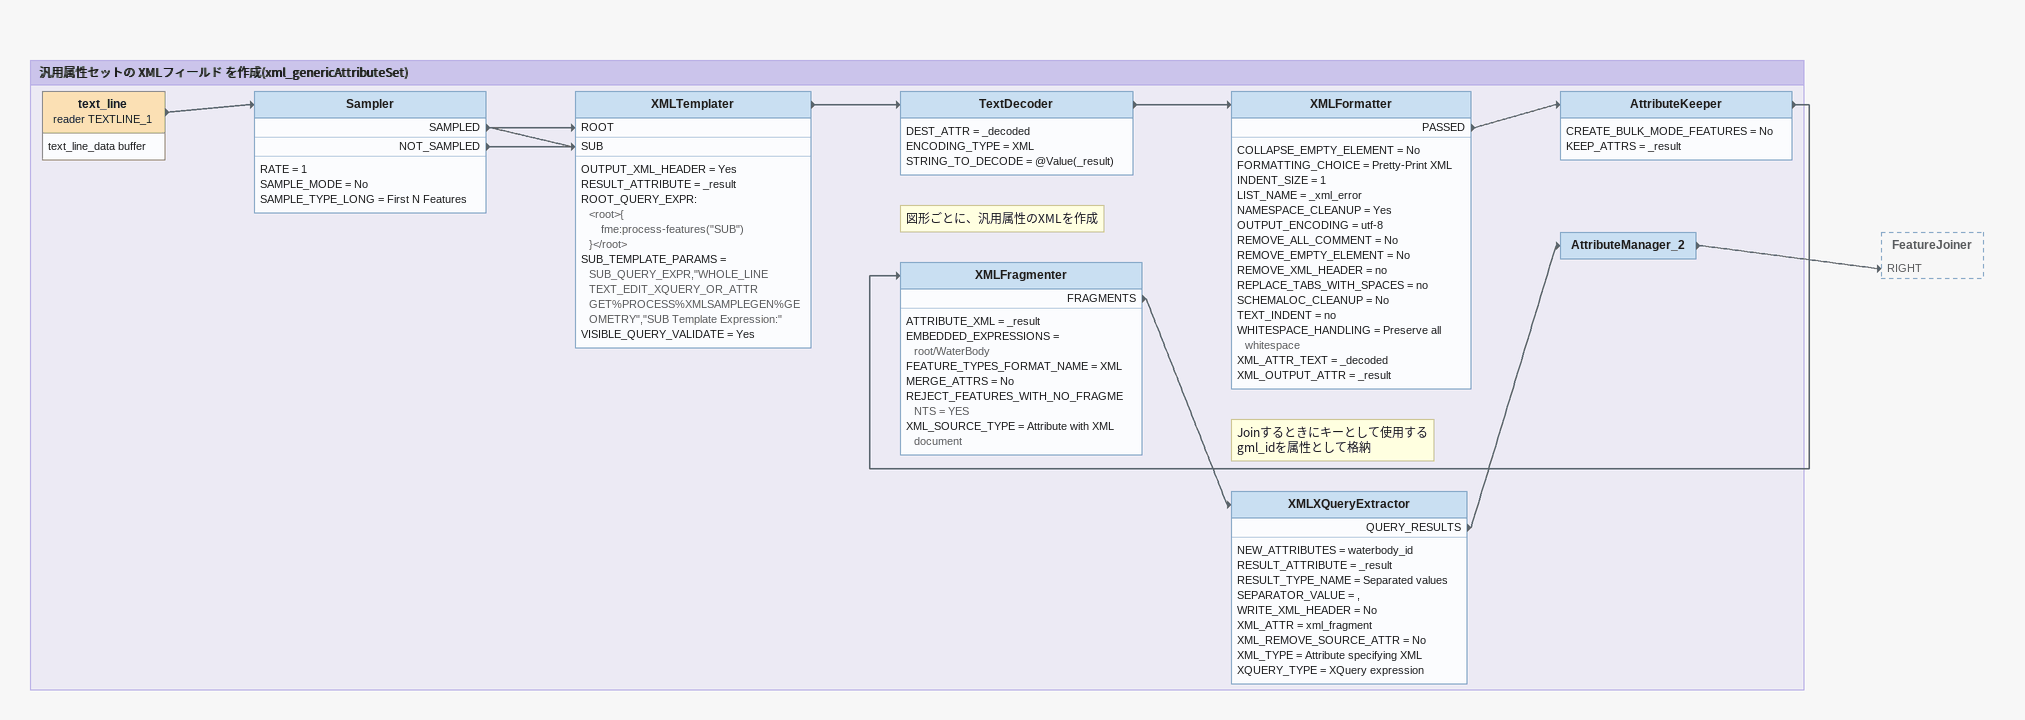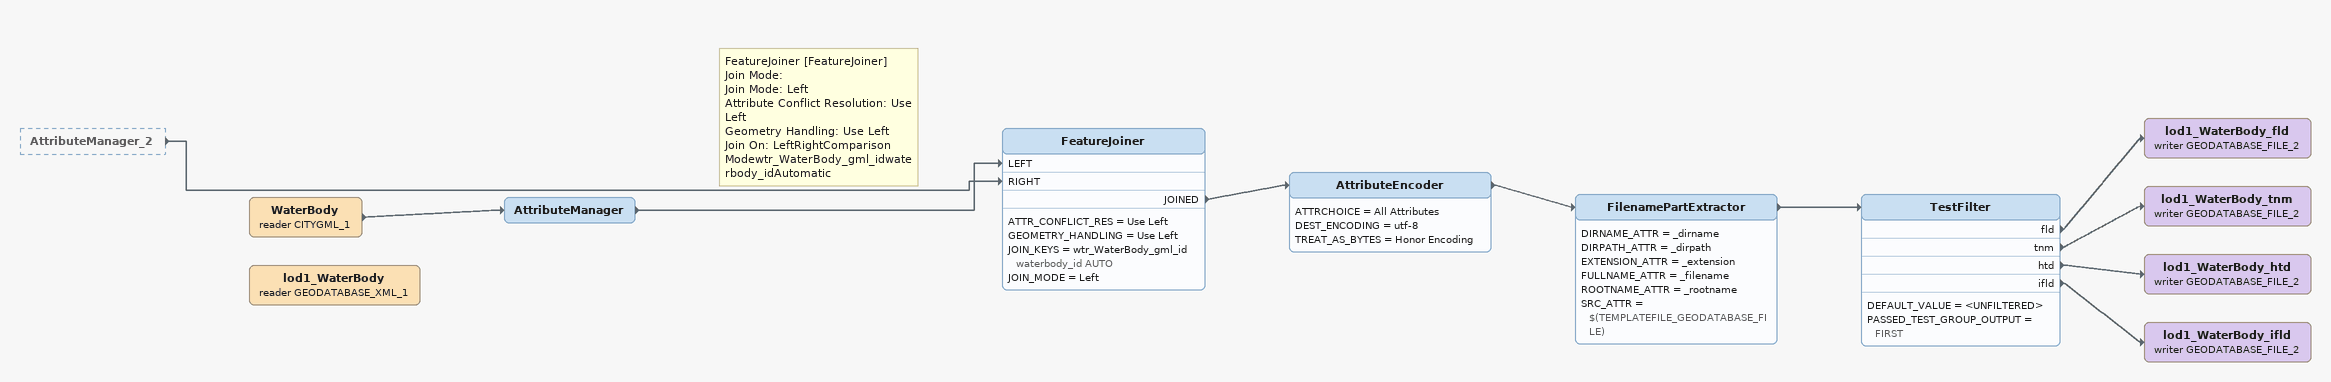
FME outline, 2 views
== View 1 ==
Bookmark: 汎用属性セットの XMLフィールド を作成(xml_genericAttributeSet)
text_line (reader TEXTLINE_1)
    attributes: text_line_data buffer
    -> Sampler
Sampler
    RATE = 1
    SAMPLE_MODE = No
    SAMPLE_TYPE_LONG = First N Features
    SAMPLED -> XMLTemplater [ROOT]
    SAMPLED -> XMLTemplater [SUB]
    NOT_SAMPLED -> XMLTemplater [SUB]
XMLTemplater
    OUTPUT_XML_HEADER = Yes
    RESULT_ATTRIBUTE = _result
    ROOT_QUERY_EXPR:
      <root>{
          fme:process-features("SUB")
      }</root>
    SUB_TEMPLATE_PARAMS = SUB_QUERY_EXPR,"WHOLE_LINE TEXT_EDIT_XQUERY_OR_ATTR GET%PROCESS%XMLSAMPLEGEN%GEOMETRY","SUB Template Expression:"
    VISIBLE_QUERY_VALIDATE = Yes
    -> TextDecoder
TextDecoder
    DEST_ATTR = _decoded
    ENCODING_TYPE = XML
    STRING_TO_DECODE = @Value(_result)
    -> XMLFormatter
XMLFormatter
    COLLAPSE_EMPTY_ELEMENT = No
    FORMATTING_CHOICE = Pretty-Print XML
    INDENT_SIZE = 1
    LIST_NAME = _xml_error
    NAMESPACE_CLEANUP = Yes
    OUTPUT_ENCODING = utf-8
    REMOVE_ALL_COMMENT = No
    REMOVE_EMPTY_ELEMENT = No
    REMOVE_XML_HEADER = no
    REPLACE_TABS_WITH_SPACES = no
    SCHEMALOC_CLEANUP = No
    TEXT_INDENT = no
    WHITESPACE_HANDLING = Preserve all whitespace
    XML_ATTR_TEXT = _decoded
    XML_OUTPUT_ATTR = _result
    PASSED -> AttributeKeeper
AttributeKeeper
    CREATE_BULK_MODE_FEATURES = No
    KEEP_ATTRS = _result
    -> XMLFragmenter
Note: 図形ごとに、汎用属性のXMLを作成
XMLFragmenter
    ATTRIBUTE_XML = _result
    EMBEDDED_EXPRESSIONS = root/WaterBody
    FEATURE_TYPES_FORMAT_NAME = XML
    MERGE_ATTRS = No
    REJECT_FEATURES_WITH_NO_FRAGMENTS = YES
    XML_SOURCE_TYPE = Attribute with XML document
    FRAGMENTS -> XMLXQueryExtractor
Note: Joinするときにキーとして使用するgml_idを属性として格納
XMLXQueryExtractor
    NEW_ATTRIBUTES = waterbody_id
    RESULT_ATTRIBUTE = _result
    RESULT_TYPE_NAME = Separated values
    SEPARATOR_VALUE = ,
    WRITE_XML_HEADER = No
    XML_ATTR = xml_fragment
    XML_REMOVE_SOURCE_ATTR = No
    XML_TYPE = Attribute specifying XML
    XQUERY_TYPE = XQuery expression
    QUERY_RESULTS -> AttributeManager_2
AttributeManager_2
    -> FeatureJoiner [RIGHT]

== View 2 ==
AttributeManager_2 [outside]
    -> FeatureJoiner [RIGHT]
WaterBody (reader CITYGML_1)
    -> AttributeManager
AttributeManager
    -> FeatureJoiner [LEFT]
lod1_WaterBody (reader GEODATABASE_XML_1)
Note: FeatureJoiner [FeatureJoiner] / Join Mode: / Join Mode: Left / Attribute Conflict Resolution: Use Left / Geometry Handling: Use Left / Join On: LeftRightComparison Modewtr_WaterBody_gml_idwaterbody_idAutomatic
FeatureJoiner
    ATTR_CONFLICT_RES = Use Left
    GEOMETRY_HANDLING = Use Left
    JOIN_KEYS = wtr_WaterBody_gml_id waterbody_id AUTO
    JOIN_MODE = Left
    JOINED -> AttributeEncoder
AttributeEncoder
    ATTRCHOICE = All Attributes
    DEST_ENCODING = utf-8
    TREAT_AS_BYTES = Honor Encoding
    -> FilenamePartExtractor
FilenamePartExtractor
    DIRNAME_ATTR = _dirname
    DIRPATH_ATTR = _dirpath
    EXTENSION_ATTR = _extension
    FULLNAME_ATTR = _filename
    ROOTNAME_ATTR = _rootname
    SRC_ATTR = $(TEMPLATEFILE_GEODATABASE_FILE)
    -> TestFilter
TestFilter
    DEFAULT_VALUE = <UNFILTERED>
    PASSED_TEST_GROUP_OUTPUT = FIRST
    fld -> lod1_WaterBody_fld (writer GEODATABASE_FILE_2)
    tnm -> lod1_WaterBody_tnm (writer GEODATABASE_FILE_2)
    htd -> lod1_WaterBody_htd (writer GEODATABASE_FILE_2)
    ifld -> lod1_WaterBody_ifld (writer GEODATABASE_FILE_2)
lod1_WaterBody_fld (writer GEODATABASE_FILE_2)
lod1_WaterBody_tnm (writer GEODATABASE_FILE_2)
lod1_WaterBody_htd (writer GEODATABASE_FILE_2)
lod1_WaterBody_ifld (writer GEODATABASE_FILE_2)
